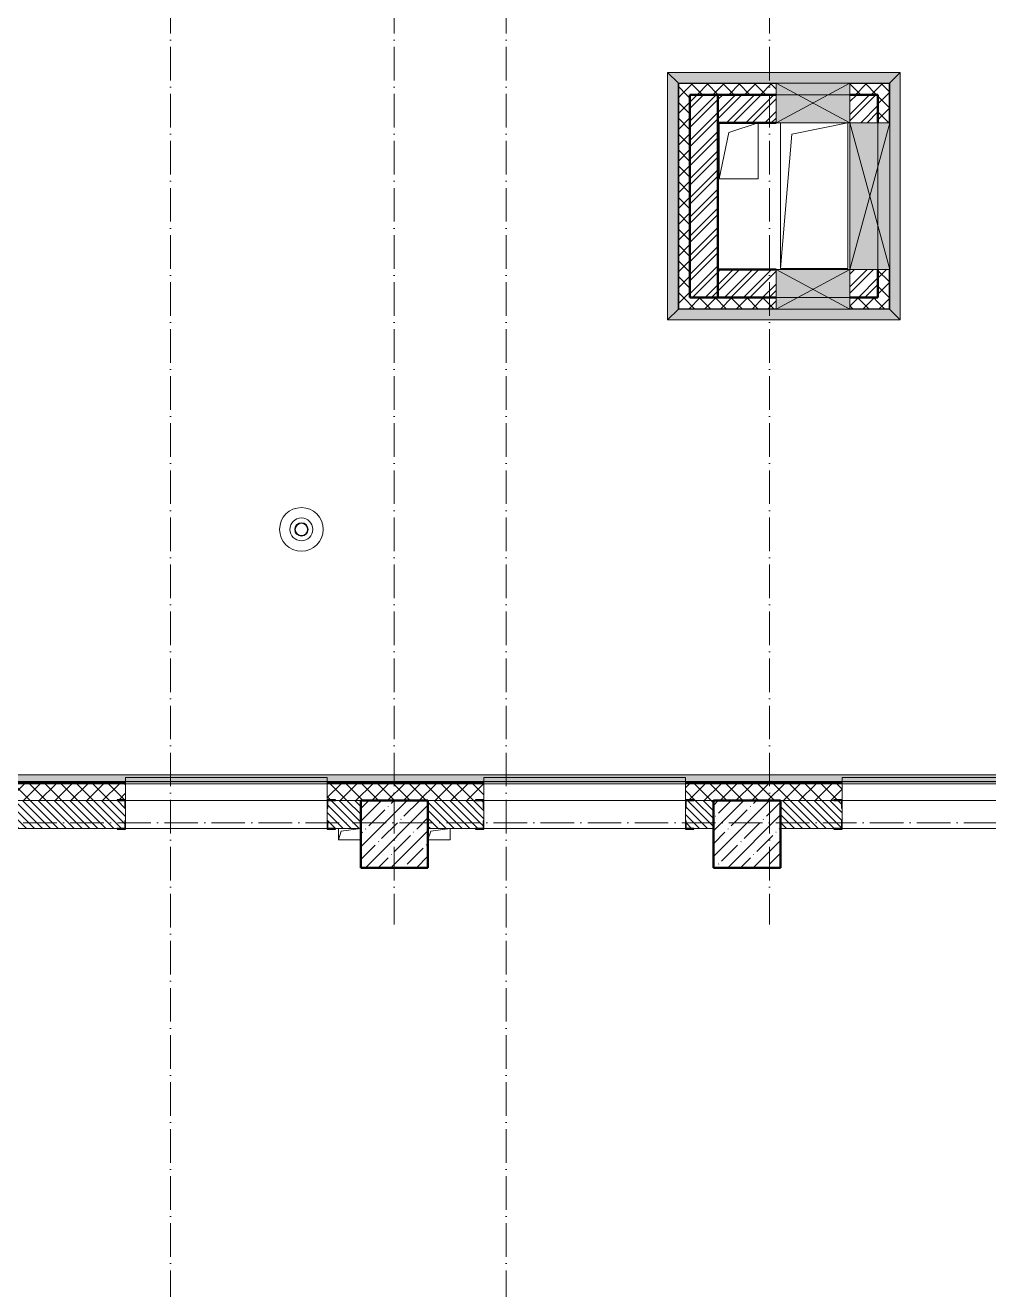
# Model space of a CAD drawing. Header units: millimetres. Extents: x -12989 to 629078, y -109036 to 555275.
# Drawn here: x 542221 to 550827, y 154198 to 165486 of the extents above; entities that cross this region are included whole.
import ezdxf

# ---------------------------------------------------------------- set-up
doc = ezdxf.new("R2010")
doc.units = ezdxf.units.MM
doc.linetypes.add('50_200_ШТРИХ_1Т_ш5_п1_п1_', pattern=[700, 500, -100, 0, -100])
for name, color, linetype, lineweight in [('A-DETL-GENF-OTLN', 7, 'Continuous', 9), ('A-FLOR-____-OTLN', 7, 'Continuous', 9), ('A-GENM-____-MCUT', 7, 'Continuous', 25), ('A-GENM-____-OTLN', 7, 'Continuous', 9), ('A-GENM-____-OTLN-1', 7, 'Continuous', 25), ('A-GLAZ-____-OTLN', 7, 'Continuous', 9), ('A-WALL-____-MCUT', 7, 'Continuous', 13), ('A-WALL-____-MCUT-1', 7, 'Continuous', 9), ('A-WALL-____-MCUT-2', 7, 'Continuous', 50), ('A-WALL-____-OTLN', 7, 'Continuous', 9), ('A-WALL-____-PATT-1', 7, 'Continuous', 9), ('A-WALL-FNSH-MCUT-1', 7, 'Continuous', 9), ('S-COLS-____-MCUT', 7, 'Continuous', 50), ('S-COLS-____-OTLN', 7, 'Continuous', 9), ('S-GRID-____-OTLN-1', 7, '50_200_ШТРИХ_1Т_ш5_п1_п1_', 9)]:
    doc.layers.add(name, color=color, linetype=linetype, lineweight=lineweight)
doc.layers.add('A-GLAZ-____-OTLN-1', color=7, linetype='Continuous', lineweight=9, true_color=0xc0c0c0)
pattern_1 = [(45, (516567.8, 90784.41), (-70.71068, 70.71068), []), (135, (516567.8, 90784.41), (-70.71068, -70.71068), [])]
pattern_2 = [(135, (516567.8, 90784.41), (-35.35534, -35.35534), [])]
pattern_3 = [(45, (516567.8, 90784.41), (-85.53659, 85.53659), []), (45, (516624.82, 90784.41), (-85.53659, 85.53659), [])]

# ---------------------------------------------------------------- blocks, each defined once
blk = doc.blocks.new('BSC_Колонна _Прямоугольная - 600х600-V51-АР1_План отверстий 2 этажа в осях 1-64_Ю-ЯЯ')
at = {"layer": 'S-COLS-____-OTLN'}
h = blk.add_hatch(dxfattribs=at)
h.set_pattern_fill('FP_61', color=256, style=0, pattern_type=2)
h.set_pattern_definition([(45, (-28950, -67481.04), (-114.04925, 114.04925), []), (45, (-28835.95, -67481.04), (-114.04925, 114.04925), [201.613, -40.323, 3.353, -36.97])])
h.paths.add_polyline_path([(-300, -300), (300, -300), (300, 300), (-300, 300), (-300, 237)], flags=0)
at = {"layer": 'S-COLS-____-MCUT'}
for p, q in [((300, 300), (-300, 300)), ((-300, 300), (-300, -300)), ((300, -300), (300, 300)), ((-300, -300), (300, -300))]:
    blk.add_line(p, q, dxfattribs=at)
blk = doc.blocks.new('BSC_Колонна _Прямоугольная - 600х600-V89-АР1_План отверстий 2 этажа в осях 1-64_Ю-ЯЯ')
at = {"layer": 'S-COLS-____-OTLN'}
h = blk.add_hatch(dxfattribs=at)
h.set_pattern_fill('FP_102', color=256, style=0, pattern_type=2)
h.set_pattern_definition([(45, (-32100, -67481.04), (-114.04925, 114.04925), []), (45, (-31985.95, -67481.04), (-114.04925, 114.04925), [201.613, -40.323, 3.353, -36.97])])
h.paths.add_polyline_path([(-300, -300), (300, -300), (300, 300), (-300, 300)], flags=0)
at = {"layer": 'S-COLS-____-MCUT'}
for p, q in [((300, 300), (-300, 300)), ((-300, 300), (-300, -300)), ((300, -300), (300, 300)), ((-300, -300), (300, -300))]:
    blk.add_line(p, q, dxfattribs=at)
blk = doc.blocks.new('Отлив_СКБ - Отлив витража_СФТК-31884011-АР1_План отверстий 2 этажа в осях 1-64_Ю-ЯЯ')
at = {"layer": 'A-GLAZ-____-OTLN-1'}
for points in [[(1800, 2), (1800, 37), (0, 37), (0, 2), (1715, 2)], [(1715, 0), (1800, 0), (1800, 2), (0, 2), (0, 0)]]:
    blk.add_hatch(color=256, dxfattribs=at).paths.add_polyline_path(points, flags=0)
at = {"layer": 'A-GLAZ-____-OTLN'}
for p, q in [((0, 3), (0, 37)), ((1800, 37), (0, 37)), ((0, 2), (1800, 2)), ((1800, 37), (1800, 3)), ((1800, 0), (0, 0))]:
    blk.add_line(p, q, dxfattribs=at)
blk = doc.blocks.new('Фахверк_СКБ_Уголок - 250_1500-27508688-АР1_План отверстий 2 этажа в осях 1-64_Ю-ЯЯ')
at = {"layer": 'A-GENM-____-MCUT'}
for p, q in [((200, 181), (125, 181)), ((125, 181), (125, 106)), ((131, 106), (131, 175)), ((131, 175), (200, 175)), ((200, 175), (200, 181)), ((125, 106), (131, 106)), ((131, -6), (125, -6)), ((125, -6), (125, -81)), ((125, -81), (200, -81)), ((131, -75), (131, -6)), ((200, -75), (131, -75)), ((200, -81), (200, -75))]:
    blk.add_line(p, q, dxfattribs=at)
blk = doc.blocks.new('Фахверк_СКБ_Уголок - 250_1500-27508690-АР1_План отверстий 2 этажа в осях 1-64_Ю-ЯЯ')
at = {"layer": 'A-GENM-____-MCUT'}
for p, q in [((125, 181), (50, 181)), ((50, 181), (50, 175)), ((50, 175), (119, 175)), ((119, 175), (119, 106)), ((125, 106), (125, 181)), ((119, 106), (125, 106)), ((119, -75), (50, -75)), ((50, -75), (50, -81)), ((50, -81), (125, -81)), ((125, -6), (119, -6)), ((119, -6), (119, -75)), ((125, -81), (125, -6))]:
    blk.add_line(p, q, dxfattribs=at)
blk = doc.blocks.new('Фахверк_СКБ_Уголок - 250_1500-27504248-АР1_План отверстий 2 этажа в осях 1-64_Ю-ЯЯ')
at = {"layer": 'A-GENM-____-MCUT'}
for p, q in [((200, 181), (125, 181)), ((125, 181), (125, 106)), ((131, 106), (131, 175)), ((131, 175), (200, 175)), ((200, 175), (200, 181)), ((125, 106), (131, 106)), ((131, -6), (125, -6)), ((125, -6), (125, -81)), ((125, -81), (200, -81)), ((131, -75), (131, -6)), ((200, -75), (131, -75)), ((200, -81), (200, -75))]:
    blk.add_line(p, q, dxfattribs=at)
blk = doc.blocks.new('Фахверк_СКБ_Уголок - 250_1500-27508739-АР1_План отверстий 2 этажа в осях 1-64_Ю-ЯЯ')
at = {"layer": 'A-GENM-____-MCUT'}
for p, q in [((125, 181), (50, 181)), ((50, 181), (50, 175)), ((50, 175), (119, 175)), ((119, 175), (119, 106)), ((125, 106), (125, 181)), ((119, 106), (125, 106)), ((119, -75), (50, -75)), ((50, -75), (50, -81)), ((50, -81), (125, -81)), ((125, -6), (119, -6)), ((119, -6), (119, -75)), ((125, -81), (125, -6))]:
    blk.add_line(p, q, dxfattribs=at)
blk = doc.blocks.new('Кровельный аэратор - 143_Кровельный аэратор-15605992-АР1_План отверстий 2 этажа в осях 1-64_Ю-ЯЯ')
at = {"layer": 'A-GENM-____-OTLN'}
for radius, start, end in [(195, 360, 180), (195, 180, 360), (102, 360, 180), (102, 180, 360), (60, 360, 180), (60, 180, 360), (55, 360, 180), (55, 180, 360)]:
    blk.add_arc((0, 0), radius, start, end, dxfattribs=at)
blk = doc.blocks.new('AR_Отверстие прямоугольное _в плите_ - AR_Отверстие прямоугольное _в плите_-V173-АР1_План отверстий 2 этажа в осях 1-64_Ю-ЯЯ')
at = {"layer": 'A-GENM-____-OTLN'}
for p, q in [((-100, 50), (-100, -50)), ((-100, -50), (-75, 25)), ((-75, 25), (100, 50)), ((-100, -50), (100, -50))]:
    blk.add_line(p, q, dxfattribs=at)
blk = doc.blocks.new('AR_Отверстие прямоугольное _в плите_ - AR_Отверстие прямоугольное _в плите_-V164-АР1_План отверстий 2 этажа в осях 1-64_Ю-ЯЯ')
at = {"layer": 'A-GENM-____-OTLN'}
for p, q in [((-100, -50), (-75, 25)), ((-75, 25), (100, 50)), ((100, -50), (100, 50)), ((-100, -50), (100, -50))]:
    blk.add_line(p, q, dxfattribs=at)
blk = doc.blocks.new('AR_Отверстие прямоугольное _в плите_ - AR_Отверстие прямоугольное _в плите_-30552544-АР1_План отверстий 2 этажа в осях 1-64_Ю-ЯЯ')
at = {"layer": 'A-GENM-____-OTLN'}
for p, q in [((300, 650), (-300, 650)), ((-300, 650), (-300, -650)), ((-200, 550), (300, 650)), ((300, -650), (300, 650)), ((-300, -650), (-200, 550)), ((-300, -650), (300, -650))]:
    blk.add_line(p, q, dxfattribs=at)
blk = doc.blocks.new('AR_Отверстие прямоугольное _в плите_ - AR_Отверстие прямоугольное _в плите_-V194-АР1_План отверстий 2 этажа в осях 1-64_Ю-ЯЯ')
at = {"layer": 'A-GENM-____-OTLN'}
for p, q in [((175, 250), (-175, 250)), ((-175, 250), (-175, -250)), ((-87, 163), (175, 250)), ((175, -250), (175, 250)), ((-175, -250), (-87, 163)), ((-175, -250), (175, -250))]:
    blk.add_line(p, q, dxfattribs=at)
blk = doc.blocks.new('AR_Отверстие прямоугольное _в стене__БезПР - AR_Отверстие прямоугольное _в стене__БезПР-32490818-АР1_План отверстий 2 этажа в осях 1-64_Ю-ЯЯ')
at = {"layer": 'A-GLAZ-____-OTLN'}
blk.add_hatch(color=256, dxfattribs=at).paths.add_polyline_path([(655, -20), (655, 230), (-655, 230), (-655, -125), (655, -125)], flags=0)
at = {"layer": 'A-DETL-GENF-OTLN'}
for p, q in [((-655, -125), (-655, 230)), ((-655, 230), (655, 230)), ((655, 230), (-655, -125)), ((-655, 230), (655, -125)), ((655, 230), (-655, 230)), ((-655, 230), (-655, -125)), ((655, 230), (655, -125)), ((655, -125), (655, 230)), ((655, -125), (-655, -125)), ((-655, -125), (655, -125))]:
    blk.add_line(p, q, dxfattribs=at)
at = {"layer": 'A-GLAZ-____-OTLN'}
blk.add_line((655, 125), (-655, 125), dxfattribs=at)
blk = doc.blocks.new('AR_Отверстие прямоугольное _в стене__БезПР - AR_Отверстие прямоугольное _в стене__БезПР-32490844-АР1_План отверстий 2 этажа в осях 1-64_Ю-ЯЯ')
at = {"layer": 'A-GLAZ-____-OTLN'}
blk.add_hatch(color=256, dxfattribs=at).paths.add_polyline_path([(-330, 125), (-330, -230), (330, -230), (330, 125), (6, 125)], flags=0)
at = {"layer": 'A-DETL-GENF-OTLN'}
for p, q in [((330, 125), (-330, 125)), ((-330, 125), (-330, -230)), ((330, -230), (-330, 125)), ((-330, -230), (330, 125)), ((-330, 125), (330, 125)), ((-330, -230), (-330, 125)), ((330, -230), (330, 125)), ((330, 125), (330, -230)), ((-330, -230), (330, -230)), ((330, -230), (-330, -230))]:
    blk.add_line(p, q, dxfattribs=at)
at = {"layer": 'A-GLAZ-____-OTLN'}
blk.add_line((330, -125), (-330, -125), dxfattribs=at)
blk = doc.blocks.new('AR_Отверстие прямоугольное _в стене__БезПР - AR_Отверстие прямоугольное _в стене__БезПР-32490823-АР1_План отверстий 2 этажа в осях 1-64_Ю-ЯЯ')
at = {"layer": 'A-GLAZ-____-OTLN'}
blk.add_hatch(color=256, dxfattribs=at).paths.add_polyline_path([(6, 230), (-330, 230), (-330, -125), (330, -125), (330, 230)], flags=0)
at = {"layer": 'A-DETL-GENF-OTLN'}
for p, q in [((-330, -125), (-330, 230)), ((-330, 230), (330, 230)), ((330, 230), (-330, -125)), ((-330, 230), (330, -125)), ((330, 230), (-330, 230)), ((-330, 230), (-330, -125)), ((330, 230), (330, -125)), ((330, -125), (330, 230)), ((330, -125), (-330, -125)), ((-330, -125), (330, -125))]:
    blk.add_line(p, q, dxfattribs=at)
at = {"layer": 'A-GLAZ-____-OTLN'}
blk.add_line((330, 125), (-330, 125), dxfattribs=at)
blk = doc.blocks.new('Отлив_СКБ1 - Отлив_Шахты-32492619-АР1_План отверстий 2 этажа в осях 1-64_Ю-ЯЯ')
at = {"layer": 'A-GLAZ-____-OTLN-1'}
blk.add_hatch(color=256, dxfattribs=at).paths.add_polyline_path([(1783, 103), (1879, 199), (-199, 199), (-103, 103), (-103, 105), (1783, 105)], flags=0)
at = {"layer": 'A-GLAZ-____-OTLN'}
for p, q in [((-103, 103), (-199, 199)), ((1879, 199), (-199, 199)), ((1879, 199), (1783, 103))]:
    blk.add_line(p, q, dxfattribs=at)
blk = doc.blocks.new('Отлив_СКБ1 - Отлив_Шахты-32497784-АР1_План отверстий 2 этажа в осях 1-64_Ю-ЯЯ')
at = {"layer": 'A-GLAZ-____-OTLN-1'}
blk.add_hatch(color=256, dxfattribs=at).paths.add_polyline_path([(2009, 199), (-199, 199), (-103, 103), (-103, 105), (1913, 105), (1913, 103), (1915, 105)], flags=0)
at = {"layer": 'A-GLAZ-____-OTLN'}
for p, q in [((-103, 103), (-199, 199)), ((2009, 199), (-199, 199)), ((2009, 199), (1913, 103))]:
    blk.add_line(p, q, dxfattribs=at)
blk = doc.blocks.new('Отлив_СКБ1 - Отлив_Фасады на кровле-32719942-АР1_План отверстий 2 этажа в осях 1-64_Ю-ЯЯ')
at = {"layer": 'A-GLAZ-____-OTLN-1'}
blk.add_hatch(color=256, dxfattribs=at).paths.add_polyline_path([(18850, 170), (18850, 204), (20650, 204), (20650, 170), (21320, 170), (21320, 228), (228, 228), (170, 170), (2850, 170), (2850, 204), (4650, 204), (4650, 170), (6050, 170), (6050, 204), (7850, 204), (7850, 170), (9250, 170), (9250, 204), (11050, 204), (11050, 170), (12450, 170), (12450, 204), (14250, 204), (14250, 170), (15650, 170), (15650, 204), (17450, 204), (17450, 170), (18705, 170)], flags=0)
at = {"layer": 'A-GLAZ-____-OTLN'}
blk.add_line((21320, 228), (228, 228), dxfattribs=at)
blk = doc.blocks.new('3эт')
at = {"layer": 'S-GRID-____-OTLN-1', "color": 251, "ltscale": 0.6, "true_color": 0x636466}
for p, q in [((310720.7, 4029.4), (310720.7, -33971.9)), ((312720.7, 4029.4), (312720.7, -20188)), ((313720.7, 4029.4), (313720.7, -33971.9)), ((316070.7, 4029.4), (316070.7, -20188)), ((387845.1, -19282.4), (279101.9, -19282.4))]:
    blk.add_line(p, q, dxfattribs=at)

msp = doc.modelspace()

# ---------------------------------------------------------------- hatches: boundary and pattern name
at = {"layer": 'A-WALL-____-PATT-1'}
h = msp.add_hatch(dxfattribs=at)
h.set_pattern_fill('FP_1', color=256, style=0, pattern_type=2)
h.set_pattern_definition(pattern_1)
h.paths.add_polyline_path([(549837.7976, 164865.4504), (549937.7976, 164865.4504), (549937.7976, 164965.4504), (549587.7976, 164965.4504), (549587.7976, 164865.4504)], flags=0)
h.paths.add_polyline_path([(548407.7976, 164865.4504), (548927.7976, 164865.4504), (548927.7976, 164965.4504), (548057.7976, 164965.4504), (548057.7976, 164865.4504), (548367.6285, 164865.4504)], flags=0)
h = msp.add_hatch(dxfattribs=at)
h.set_pattern_fill('FP_1', color=256, style=0, pattern_type=2)
h.set_pattern_definition(pattern_1)
h.paths.add_polyline_path([(548157.7976, 163055.4504), (548157.7976, 164865.4504), (548057.7976, 164865.4504), (548057.7976, 163055.4504)], flags=0)
h = msp.add_hatch(dxfattribs=at)
h.set_pattern_fill('FP_3', color=256, style=0, pattern_type=2)
h.set_pattern_definition(pattern_3)
h.paths.add_polyline_path([(548407.7976, 163055.4504), (548407.7976, 164865.4504), (548157.7976, 164865.4504), (548157.7976, 163055.4504), (548367.6285, 163055.4504)], flags=0)
h = msp.add_hatch(dxfattribs=at)
h.set_pattern_fill('FP_3', color=256, style=0, pattern_type=2)
h.set_pattern_definition(pattern_3)
h.paths.add_polyline_path([(549837.7976, 164615.4504), (549837.7976, 164865.4504), (549587.7976, 164865.4504), (549587.7976, 164615.4504)], flags=0)
h.paths.add_polyline_path([(548927.7976, 164615.4504), (548927.7976, 164865.4504), (548407.7976, 164865.4504), (548407.7976, 164615.4504)], flags=0)
h = msp.add_hatch(dxfattribs=at)
h.set_pattern_fill('FP_1', color=256, style=0, pattern_type=2)
h.set_pattern_definition(pattern_1)
h.paths.add_polyline_path([(549937.7976, 162955.4504), (549937.7976, 163305.4504), (549837.7976, 163305.4504), (549837.7976, 162955.4504)], flags=0)
h.paths.add_polyline_path([(549837.7976, 164615.4504), (549937.7976, 164615.4504), (549937.7976, 164865.4504), (549837.7976, 164865.4504)], flags=0)
h = msp.add_hatch(dxfattribs=at)
h.set_pattern_fill('FP_3', color=256, style=0, pattern_type=2)
h.set_pattern_definition(pattern_3)
h.paths.add_polyline_path([(548927.7976, 163055.4504), (548927.7976, 163305.4504), (548407.7976, 163305.4504), (548407.7976, 163055.4504)], flags=0)
h = msp.add_hatch(dxfattribs=at)
h.set_pattern_fill('FP_3', color=256, style=0, pattern_type=2)
h.set_pattern_definition(pattern_3)
h.paths.add_polyline_path([(549837.7976, 163055.4504), (549837.7976, 163305.4504), (549587.7976, 163305.4504), (549587.7976, 163055.4504), (549693.254, 163055.4504)], flags=0)
h = msp.add_hatch(dxfattribs=at)
h.set_pattern_fill('FP_1', color=256, style=0, pattern_type=2)
h.set_pattern_definition(pattern_1)
h.paths.add_polyline_path([(549693.254, 162955.4504), (549837.7976, 162955.4504), (549837.7976, 163055.4504), (549587.7976, 163055.4504), (549587.7976, 162955.4504)], flags=0)
h.paths.add_polyline_path([(548367.6285, 162955.4504), (548927.7976, 162955.4504), (548927.7976, 163055.4504), (548057.7976, 163055.4504), (548057.7976, 162955.4504)], flags=0)
h = msp.add_hatch(dxfattribs=at)
h.set_pattern_fill('FP_1', color=256, style=0, pattern_type=2)
h.set_pattern_definition(pattern_1)
h.paths.add_polyline_path([(561767.7976, 158565.4504), (561782.7976, 158565.4504), (561782.7976, 158715.4504), (560917.7976, 158715.4504), (560917.7976, 158565.4504), (561623.8835, 158565.4504)], flags=0)
h.paths.add_polyline_path([(558088.8822, 158565.4504), (559117.7976, 158565.4504), (559117.7976, 158715.4504), (557717.7976, 158715.4504), (557717.7976, 158571.4504), (557792.7976, 158571.4504), (557792.7976, 158565.4504)], flags=0)
h.paths.add_polyline_path([(555817.7976, 158565.4504), (555842.7976, 158565.4504), (555842.7976, 158571.4504), (555917.7976, 158571.4504), (555917.7976, 158715.4504), (554517.7976, 158715.4504), (554517.7976, 158571.4504), (554592.7976, 158571.4504), (554592.7976, 158565.4504), (555437.6312, 158565.4504)], flags=0)
h.paths.add_polyline_path([(551902.6299, 158565.4504), (552642.7976, 158565.4504), (552642.7976, 158571.4504), (552717.7976, 158571.4504), (552717.7976, 158715.4504), (551317.7976, 158715.4504), (551317.7976, 158571.4504), (551392.7976, 158571.4504), (551392.7976, 158565.4504)], flags=0)
h.paths.add_polyline_path([(549442.7976, 158565.4504), (549442.7976, 158571.4504), (549517.7976, 158571.4504), (549517.7976, 158715.4504), (548117.7976, 158715.4504), (548117.7976, 158571.4504), (548192.7976, 158571.4504), (548192.7976, 158565.4504), (549251.3789, 158565.4504)], flags=0)
h.paths.add_polyline_path([(546242.7976, 158565.4504), (546242.7976, 158571.4504), (546317.7976, 158571.4504), (546317.7976, 158715.4504), (544917.7976, 158715.4504), (544917.7976, 158571.4504), (544992.7976, 158571.4504), (544992.7976, 158565.4504), (545817.7976, 158565.4504)], flags=0)
h.paths.add_polyline_path([(543042.7976, 158565.4504), (543042.7976, 158571.4504), (543117.7976, 158571.4504), (543117.7976, 158715.4504), (540267.7976, 158715.4504), (540267.7976, 158565.4504), (541297.6259, 158565.4504)], flags=0)
h = msp.add_hatch(dxfattribs=at)
h.set_pattern_fill('FP_6', color=256, style=0, pattern_type=2)
h.set_pattern_definition(pattern_2)
h.paths.add_polyline_path([(544992.7976, 158315.4504), (545217.7976, 158315.4504), (545217.7976, 158565.4504), (544923.7976, 158565.4504), (544923.7976, 158496.4504), (544917.7976, 158496.4504), (544917.7976, 158384.4504), (544923.7976, 158384.4504), (544923.7976, 158315.4504)], flags=0)
h.paths.add_polyline_path([(543065.1265, 158315.4504), (543111.7976, 158315.4504), (543111.7976, 158384.4504), (543117.7976, 158384.4504), (543117.7976, 158496.4504), (543111.7976, 158496.4504), (543111.7976, 158565.4504), (540267.7976, 158565.4504), (540267.7976, 158315.4504), (543042.7976, 158315.4504)], flags=0)
h = msp.add_hatch(dxfattribs=at)
h.set_pattern_fill('FP_6', color=256, style=0, pattern_type=2)
h.set_pattern_definition(pattern_2)
h.paths.add_polyline_path([(548367.6285, 158315.4504), (548367.7976, 158315.4504), (548367.6285, 158565.4504), (548123.7976, 158565.4504), (548123.7976, 158496.4504), (548117.7976, 158496.4504), (548117.7976, 158384.4504), (548123.7976, 158384.4504), (548123.7976, 158315.4504), (548192.7976, 158315.4504)], flags=0)
h.paths.add_polyline_path([(546311.7976, 158315.4504), (546311.7976, 158384.4504), (546317.7976, 158384.4504), (546317.7976, 158496.4504), (546311.7976, 158496.4504), (546311.7976, 158565.4504), (545817.7976, 158565.4504), (545817.7976, 158315.4504), (546242.7976, 158315.4504)], flags=0)
h = msp.add_hatch(dxfattribs=at)
h.set_pattern_fill('FP_6', color=256, style=0, pattern_type=2)
h.set_pattern_definition(pattern_2)
h.paths.add_polyline_path([(551902.6299, 158315.4504), (551967.7976, 158315.4504), (551967.7976, 158565.4504), (551323.7976, 158565.4504), (551323.7976, 158496.4504), (551317.7976, 158496.4504), (551317.7976, 158384.4504), (551323.7976, 158384.4504), (551323.7976, 158315.4504), (551392.7976, 158315.4504)], flags=0)
h.paths.add_polyline_path([(549251.3789, 158315.4504), (549511.7976, 158315.4504), (549511.7976, 158384.4504), (549517.7976, 158384.4504), (549517.7976, 158496.4504), (549511.7976, 158496.4504), (549511.7976, 158565.4504), (548967.7976, 158565.4504), (548967.7976, 158315.4504)], flags=0)

# ---------------------------------------------------------------- linework, layer by layer
at = {"layer": 'A-FLOR-____-OTLN'}
for p, q in [((548417.7976, 164615.1029), (548767.7976, 164615.1029)), ((548417.7976, 164115.1029), (548417.7976, 164615.1029)), ((548767.7976, 164615.1029), (548767.7976, 164115.1029)), ((548967.7976, 164615.1029), (549567.7976, 164615.1029)), ((548967.7976, 163315.1029), (548967.7976, 164615.1029)), ((549567.7976, 164615.1029), (549567.7976, 163315.1029)), ((548767.7976, 164115.1029), (548417.7976, 164115.1029)), ((549567.7976, 163315.1029), (548967.7976, 163315.1029))]:
    msp.add_line(p, q, dxfattribs=at)
at = {"layer": 'A-WALL-____-MCUT'}
for p, q in [((543042.7976, 158565.4504), (540267.7976, 158565.4504)), ((543117.7976, 158384.4504), (543117.7976, 158496.4504)), ((544917.7976, 158496.4504), (544917.7976, 158384.4504)), ((545217.7976, 158565.4504), (544992.7976, 158565.4504)), ((545817.7976, 158565.4504), (546242.7976, 158565.4504)), ((546317.7976, 158384.4504), (546317.7976, 158496.4504)), ((548117.7976, 158496.4504), (548117.7976, 158384.4504)), ((548192.7976, 158565.4504), (548367.7976, 158565.4504)), ((548967.7976, 158565.4504), (549442.7976, 158565.4504)), ((549517.7976, 158384.4504), (549517.7976, 158496.4504)), ((540267.7976, 158315.4504), (543042.7976, 158315.4504)), ((544992.7976, 158315.4504), (545217.7976, 158315.4504)), ((545817.7976, 158315.4504), (546242.7976, 158315.4504)), ((548192.7976, 158315.4504), (548367.7976, 158315.4504)), ((548967.7976, 158315.4504), (549442.7976, 158315.4504))]:
    msp.add_line(p, q, dxfattribs=at)
at = {"layer": 'A-WALL-____-MCUT-1'}
for p, q in [((548054.7976, 164970.4504), (548052.7976, 164970.4504)), ((548052.7976, 164970.4504), (548052.7976, 164968.4504)), ((548927.7976, 164968.4504), (548052.7976, 164968.4504)), ((548052.7976, 164965.4504), (548054.7976, 164965.4504)), ((548054.7976, 164970.4504), (548054.7976, 162950.4504)), ((548927.7976, 164965.4504), (548057.7976, 164965.4504)), ((548057.7976, 164965.4504), (548057.7976, 162955.4504)), ((549942.7976, 164968.4504), (549587.7976, 164968.4504)), ((549937.7976, 164965.4504), (549587.7976, 164965.4504)), ((549937.7976, 164615.4504), (549937.7976, 164965.4504)), ((549942.7976, 164970.4504), (549940.7976, 164970.4504)), ((549940.7976, 164615.4504), (549940.7976, 164970.4504)), ((549942.7976, 164965.4504), (549940.7976, 164965.4504)), ((549942.7976, 164968.4504), (549942.7976, 164970.4504)), ((549937.7976, 162955.4504), (549937.7976, 163305.4504)), ((549940.7976, 162950.4504), (549940.7976, 163305.4504)), ((548054.7976, 162955.4504), (548052.7976, 162955.4504)), ((548052.7976, 162952.4504), (548927.7976, 162952.4504)), ((548052.7976, 162952.4504), (548052.7976, 162950.4504)), ((548052.7976, 162950.4504), (548054.7976, 162950.4504)), ((548057.7976, 162955.4504), (548927.7976, 162955.4504)), ((549587.7976, 162955.4504), (549937.7976, 162955.4504)), ((549587.7976, 162952.4504), (549942.7976, 162952.4504)), ((549937.7976, 162950.4504), (549937.7976, 162952.4504)), ((549940.7976, 162950.4504), (549942.7976, 162950.4504)), ((549942.7976, 162950.4504), (549942.7976, 162952.4504)), ((543117.7976, 158727.4504), (540417.7976, 158727.4504)), ((543117.7976, 158721.4504), (540417.7976, 158721.4504)), ((540417.7976, 158715.4504), (543117.7976, 158715.4504)), ((543117.7976, 158571.4504), (543117.7976, 158715.4504)), ((546317.7976, 158727.4504), (544917.7976, 158727.4504)), ((546317.7976, 158721.4504), (544917.7976, 158721.4504)), ((546317.7976, 158715.4504), (544917.7976, 158715.4504)), ((544917.7976, 158715.4504), (544917.7976, 158571.4504)), ((546317.7976, 158571.4504), (546317.7976, 158715.4504)), ((549517.7976, 158727.4504), (548117.7976, 158727.4504)), ((549517.7976, 158721.4504), (548117.7976, 158721.4504)), ((549517.7976, 158715.4504), (548117.7976, 158715.4504)), ((548117.7976, 158715.4504), (548117.7976, 158571.4504)), ((549517.7976, 158571.4504), (549517.7976, 158715.4504))]:
    msp.add_line(p, q, dxfattribs=at)
at = {"layer": 'A-WALL-____-MCUT-2'}
for p, q in [((548927.7976, 164865.4504), (548157.7976, 164865.4504)), ((548157.7976, 164865.4504), (548157.7976, 163055.4504)), ((548407.7976, 163055.4504), (548407.7976, 164865.4504)), ((549587.7976, 164865.4504), (549837.7976, 164865.4504)), ((549837.7976, 164615.4504), (549837.7976, 164865.4504)), ((548407.7976, 164615.4504), (548927.7976, 164615.4504)), ((548927.7976, 163305.4504), (548407.7976, 163305.4504)), ((549837.7976, 163055.4504), (549837.7976, 163305.4504)), ((548927.7976, 163055.4504), (548157.7976, 163055.4504)), ((549587.7976, 163055.4504), (549837.7976, 163055.4504))]:
    msp.add_line(p, q, dxfattribs=at)
at = {"layer": 'A-WALL-____-OTLN'}
for p, q in [((543117.7976, 158715.4504), (544917.7976, 158715.4504)), ((546317.7976, 158715.4504), (548117.7976, 158715.4504)), ((549517.7976, 158715.4504), (551317.7976, 158715.4504)), ((544917.7976, 158565.4504), (543117.7976, 158565.4504)), ((548117.7976, 158565.4504), (546317.7976, 158565.4504)), ((551317.7976, 158565.4504), (549517.7976, 158565.4504)), ((544917.7976, 158315.4504), (543117.7976, 158315.4504)), ((548117.7976, 158315.4504), (546317.7976, 158315.4504)), ((551317.7976, 158315.4504), (549517.7976, 158315.4504))]:
    msp.add_line(p, q, dxfattribs=at)
at = {"layer": 'A-WALL-FNSH-MCUT-1'}
for p, q in [((548052.7976, 164968.4504), (548052.7976, 162952.4504)), ((548927.7976, 164970.4504), (548054.7976, 164970.4504)), ((549940.7976, 164970.4504), (549587.7976, 164970.4504)), ((549942.7976, 164615.4504), (549942.7976, 164968.4504)), ((549942.7976, 162952.4504), (549942.7976, 163305.4504)), ((548054.7976, 162950.4504), (548927.7976, 162950.4504)), ((549587.7976, 162950.4504), (549940.7976, 162950.4504)), ((543117.7976, 158735.4504), (540417.7976, 158735.4504)), ((543117.7976, 158715.4504), (543117.7976, 158735.4504)), ((546317.7976, 158735.4504), (544917.7976, 158735.4504)), ((544917.7976, 158735.4504), (544917.7976, 158715.4504)), ((546317.7976, 158715.4504), (546317.7976, 158735.4504)), ((549517.7976, 158735.4504), (548117.7976, 158735.4504)), ((548117.7976, 158735.4504), (548117.7976, 158715.4504)), ((549517.7976, 158715.4504), (549517.7976, 158735.4504))]:
    msp.add_line(p, q, dxfattribs=at)

# ---------------------------------------------------------------- block references
msp.add_blockref('3эт', (232797.0902, 177647.8646))
at = {"layer": 'A-GENM-____-OTLN'}
for name, p in [('AR_Отверстие прямоугольное _в плите_ - AR_Отверстие прямоугольное _в плите_-V194-АР1_План отверстий 2 этажа в осях 1-64_Ю-ЯЯ', (548592.7976, 164365.1029)), ('AR_Отверстие прямоугольное _в плите_ - AR_Отверстие прямоугольное _в плите_-30552544-АР1_План отверстий 2 этажа в осях 1-64_Ю-ЯЯ', (549267.7976, 163965.1029)), ('Кровельный аэратор - 143_Кровельный аэратор-15605992-АР1_План отверстий 2 этажа в осях 1-64_Ю-ЯЯ', (544687.7976, 160985.4504)), ('AR_Отверстие прямоугольное _в плите_ - AR_Отверстие прямоугольное _в плите_-V173-АР1_План отверстий 2 этажа в осях 1-64_Ю-ЯЯ', (545117.7976, 158265.4504)), ('AR_Отверстие прямоугольное _в плите_ - AR_Отверстие прямоугольное _в плите_-V164-АР1_План отверстий 2 этажа в осях 1-64_Ю-ЯЯ', (545917.7976, 158265.4504))]:
    msp.add_blockref(name, p, dxfattribs=at)
at = {"layer": 'A-GENM-____-OTLN-1', "rotation": 180}
for name, p in [('Фахверк_СКБ_Уголок - 250_1500-27508688-АР1_План отверстий 2 этажа в осях 1-64_Ю-ЯЯ', (543242.7976, 158490.4504)), ('Фахверк_СКБ_Уголок - 250_1500-27508690-АР1_План отверстий 2 этажа в осях 1-64_Ю-ЯЯ', (545042.7976, 158490.4504)), ('Фахверк_СКБ_Уголок - 250_1500-27504248-АР1_План отверстий 2 этажа в осях 1-64_Ю-ЯЯ', (546442.7976, 158490.4504)), ('Фахверк_СКБ_Уголок - 250_1500-27508739-АР1_План отверстий 2 этажа в осях 1-64_Ю-ЯЯ', (548242.7976, 158490.4504)), ('Фахверк_СКБ_Уголок - 250_1500-27504248-АР1_План отверстий 2 этажа в осях 1-64_Ю-ЯЯ', (549642.7976, 158490.4504))]:
    msp.add_blockref(name, p, dxfattribs=at)
at = {"layer": 'A-GLAZ-____-OTLN'}
for name, p in [('Отлив_СКБ1 - Отлив_Шахты-32492619-АР1_План отверстий 2 этажа в осях 1-64_Ю-ЯЯ', (548157.7976, 164865.4504)), ('Отлив_СКБ1 - Отлив_Фасады на кровле-32719942-АР1_План отверстий 2 этажа в осях 1-64_Ю-ЯЯ', (540267.7976, 158565.4504)), ('Отлив_СКБ - Отлив витража_СФТК-31884011-АР1_План отверстий 2 этажа в осях 1-64_Ю-ЯЯ', (543117.7976, 158732.4504)), ('Отлив_СКБ - Отлив витража_СФТК-31884011-АР1_План отверстий 2 этажа в осях 1-64_Ю-ЯЯ', (546317.7976, 158732.4504)), ('Отлив_СКБ - Отлив витража_СФТК-31884011-АР1_План отверстий 2 этажа в осях 1-64_Ю-ЯЯ', (549517.7976, 158732.4504))]:
    msp.add_blockref(name, p, dxfattribs=at)
for name, p, rotation in [('Отлив_СКБ1 - Отлив_Шахты-32497784-АР1_План отверстий 2 этажа в осях 1-64_Ю-ЯЯ', (548157.7976, 163055.4504), 89.99999999999986), ('Отлив_СКБ1 - Отлив_Шахты-32497784-АР1_План отверстий 2 этажа в осях 1-64_Ю-ЯЯ', (549837.7976, 164865.4504), 269.9999999999998), ('AR_Отверстие прямоугольное _в стене__БезПР - AR_Отверстие прямоугольное _в стене__БезПР-32490844-АР1_План отверстий 2 этажа в осях 1-64_Ю-ЯЯ', (549257.7976, 164740.4504), 180), ('AR_Отверстие прямоугольное _в стене__БезПР - AR_Отверстие прямоугольное _в стене__БезПР-32490818-АР1_План отверстий 2 этажа в осях 1-64_Ю-ЯЯ', (549712.7976, 163960.4504), 270), ('AR_Отверстие прямоугольное _в стене__БезПР - AR_Отверстие прямоугольное _в стене__БезПР-32490823-АР1_План отверстий 2 этажа в осях 1-64_Ю-ЯЯ', (549257.7976, 163180.4504), 180), ('Отлив_СКБ1 - Отлив_Шахты-32492619-АР1_План отверстий 2 этажа в осях 1-64_Ю-ЯЯ', (549837.7976, 163055.4504), 180)]:
    msp.add_blockref(name, p, dxfattribs=dict(at, rotation=rotation))
at = {"layer": 'S-COLS-____-OTLN'}
for name, p in [('BSC_Колонна _Прямоугольная - 600х600-V51-АР1_План отверстий 2 этажа в осях 1-64_Ю-ЯЯ', (545517.7976, 158265.4504)), ('BSC_Колонна _Прямоугольная - 600х600-V89-АР1_План отверстий 2 этажа в осях 1-64_Ю-ЯЯ', (548667.7976, 158265.4504))]:
    msp.add_blockref(name, p, dxfattribs=at)

doc.saveas('drawing.dxf')
